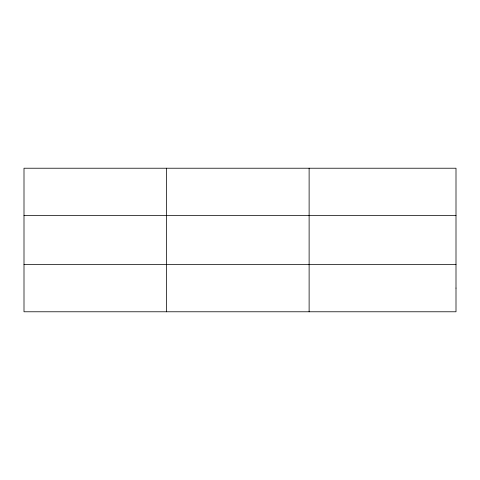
<?xml version="1.0" encoding="UTF-8"?>
<svg xmlns="http://www.w3.org/2000/svg" width="480" height="480" viewBox="0 0 480 480"><rect width="100%" height="100%" fill="white"/><g stroke="black" fill="none" stroke-linecap="round" stroke-linejoin="round"><path stroke-width="0.72" d="M166.56 168.222L166.56 311.778M309.12 168.222L309.12 311.778M24 215.598L456 215.598M24 264.402L456 264.402M456 288.09L456 311.778L24 311.778L24 168.222L456 168.222L456 288.09"/></g></svg>
